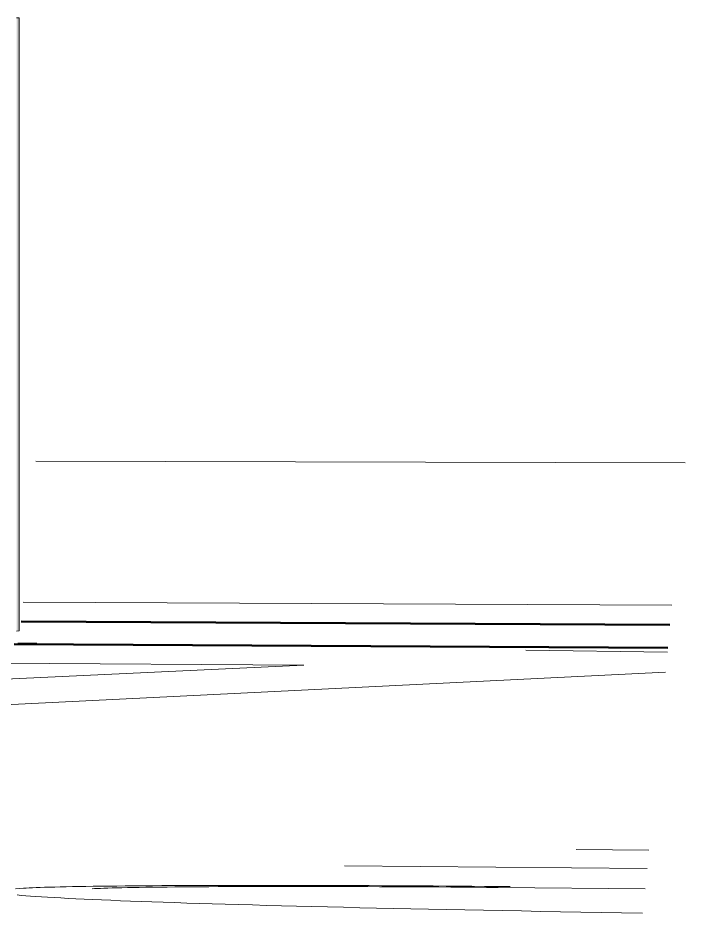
# Model space of a CAD drawing. Header units: inches. Extents: x 31156 to 31160, y -65 to 66.
# Drawn here: x 31156.69941 to 31156.72098, y 59.14526 to 59.17422 of the extents above; entities that cross this region are included whole.
import ezdxf

# ---------------------------------------------------------------- set-up
doc = ezdxf.new("R2010")
doc.units = ezdxf.units.IN
doc.header["$MEASUREMENT"] = 0
doc.linetypes.add('Center 1_4_', pattern=[0.53125, 0.25, -0.09375, 0.09375, -0.09375])
doc.linetypes.add('Hidden', pattern=[0.28125, 0.1875, -0.09375])
for name, color, linetype, lineweight in [('A-FLOR-OTLN', 90, 'Continuous', 9), ('A-GLAZ-CWMG', 51, 'Continuous', 9), ('A-PROP-SBCK', 71, 'Hidden', 50), ('C-BLDG-PADS', 91, 'Continuous', 9), ('C-TOPO', 7, 'Continuous', 9), ('Conc', 7, 'Continuous', 9), ('EOP-PR', 4, 'Continuous', 9), ('PAINT', 190, 'Continuous', 9), ('PROP', 3, 'Center 1_4_', 9)]:
    doc.layers.add(name, color=color, linetype=linetype, lineweight=lineweight)

msp = doc.modelspace()

# ---------------------------------------------------------------- hatches: boundary and pattern name
at = {"layer": 'A-GLAZ-CWMG', "lineweight": 5}
msp.add_hatch(color=256, dxfattribs=at).paths.add_polyline_path([(31156.699364, 59.154386), (31156.699449, 59.15439), (31156.699446, 59.174215), (31156.699361, 59.174217), (31156.699364, 59.155013)], flags=0)

# ---------------------------------------------------------------- linework, layer by layer
at = {"layer": 'A-FLOR-OTLN'}
msp.add_line((31156.715833, 59.153768), (31156.720406, 59.153702), dxfattribs=at)
at = {"layer": 'A-GLAZ-CWMG'}
for p, q in [((31156.699361, 59.174217), (31156.699446, 59.174215)), ((31156.699449, 59.15439), (31156.699446, 59.174215)), ((31156.699449, 59.15439), (31156.699364, 59.154386))]:
    msp.add_line(p, q, dxfattribs=at)
at = {"layer": 'A-PROP-SBCK', "linetype": 'Continuous'}
for p, q in [((31156.699514, 59.154699), (31156.720489, 59.154589)), ((31156.699284, 59.153962), (31156.72042, 59.153844))]:
    msp.add_line(p, q, dxfattribs=at)
at = {"layer": 'C-BLDG-PADS'}
for p, q in [((31156.699406, 59.153968), (31156.700014, 59.153994)), ((31156.700014, 59.153994), (31156.699409, 59.153997))]:
    msp.add_line(p, q, dxfattribs=at)
at = {"layer": 'C-TOPO'}
for p, q in [((31156.72098, 59.159823), (31156.699982, 59.159886)), ((31156.700014, 59.153994), (31156.699406, 59.153968)), ((31156.699406, 59.153968), (31156.700014, 59.153994)), ((31156.699409, 59.153997), (31156.700014, 59.153994)), ((31156.700014, 59.153994), (31156.699409, 59.153997))]:
    msp.add_line(p, q, dxfattribs=at)
at = {"layer": 'Conc'}
for p, q in [((31156.70865, 59.153285), (31156.686578, 59.153415)), ((31156.610118, 59.148676), (31156.70865, 59.153285)), ((31156.720346, 59.15306), (31156.578422, 59.14602))]:
    msp.add_line(p, q, dxfattribs=at)
at = {"layer": 'EOP-PR'}
msp.add_line((31156.719689, 59.146051), (31156.714934, 59.146094), dxfattribs=at)
for points in [[(31156.69959, 59.14607, 0), (31156.699454, 59.14606, 0), (31156.699332, 59.14605, 0)], [(31156.715325, 59.146123, 0), (31156.714913, 59.146126, 0), (31156.714499, 59.14613, 0), (31156.714084, 59.146133, 0), (31156.713668, 59.146136, 0), (31156.713251, 59.146139, 0), (31156.712834, 59.146142, 0), (31156.712418, 59.146144, 0), (31156.712002, 59.146147, 0), (31156.711587, 59.146149, 0), (31156.711173, 59.146151, 0), (31156.710761, 59.146153, 0), (31156.710352, 59.146154, 0), (31156.709944, 59.146156, 0), (31156.70954, 59.146157, 0), (31156.709139, 59.146158, 0), (31156.708741, 59.146159, 0), (31156.708348, 59.146159, 0), (31156.707959, 59.14616, 0), (31156.707574, 59.14616, 0), (31156.707195, 59.14616, 0), (31156.706821, 59.14616, 0), (31156.706453, 59.14616, 0), (31156.706091, 59.146159, 0), (31156.705735, 59.146158, 0), (31156.705386, 59.146157, 0), (31156.705045, 59.146156, 0), (31156.70471, 59.146155, 0), (31156.704384, 59.146153, 0), (31156.704065, 59.146152, 0), (31156.703754, 59.14615, 0), (31156.703453, 59.146148, 0), (31156.70316, 59.146145, 0), (31156.702876, 59.146143, 0), (31156.702602, 59.14614, 0), (31156.702337, 59.146137, 0), (31156.702082, 59.146134, 0), (31156.701837, 59.146131, 0), (31156.701603, 59.146128, 0), (31156.701379, 59.146124, 0), (31156.701167, 59.146121, 0), (31156.700965, 59.146117, 0), (31156.700774, 59.146113, 0), (31156.700595, 59.146108, 0), (31156.700427, 59.146104, 0), (31156.700271, 59.1461, 0), (31156.700127, 59.146095, 0), (31156.699995, 59.14609, 0), (31156.699875, 59.146085, 0), (31156.699768, 59.14608, 0), (31156.699672, 59.146075, 0), (31156.69959, 59.14607, 0)], [(31156.714934, 59.146094, 0), (31156.714553, 59.146097, 0), (31156.71417, 59.1461, 0), (31156.713785, 59.146103, 0), (31156.7134, 59.146106, 0), (31156.713014, 59.146109, 0), (31156.712629, 59.146111, 0), (31156.712244, 59.146113, 0), (31156.711859, 59.146115, 0), (31156.711476, 59.146117, 0), (31156.711095, 59.146119, 0), (31156.710716, 59.146121, 0), (31156.71034, 59.146122, 0), (31156.709967, 59.146123, 0), (31156.709597, 59.146124, 0), (31156.709231, 59.146124, 0), (31156.70887, 59.146125, 0), (31156.708513, 59.146125, 0), (31156.708162, 59.146125, 0), (31156.707816, 59.146125, 0), (31156.707476, 59.146125, 0), (31156.707142, 59.146124, 0), (31156.706815, 59.146123, 0), (31156.706495, 59.146122, 0), (31156.706183, 59.146121, 0), (31156.705878, 59.14612, 0), (31156.705581, 59.146118, 0), (31156.705293, 59.146117, 0), (31156.705014, 59.146115, 0), (31156.704744, 59.146113, 0), (31156.704483, 59.14611, 0), (31156.704232, 59.146108, 0), (31156.703991, 59.146105, 0), (31156.703761, 59.146102, 0), (31156.703541, 59.146099, 0), (31156.703332, 59.146096, 0), (31156.703134, 59.146092, 0), (31156.702947, 59.146089, 0), (31156.702772, 59.146085, 0), (31156.702608, 59.146081, 0), (31156.702457, 59.146077, 0), (31156.702318, 59.146073, 0), (31156.70219, 59.146069, 0), (31156.702076, 59.146064, 0), (31156.701974, 59.146059, 0), (31156.701884, 59.146055, 0), (31156.701808, 59.14605, 0)], [(31156.699386, 59.14585, 0), (31156.699516, 59.145838, 0), (31156.699659, 59.145826, 0), (31156.699815, 59.145814, 0), (31156.699985, 59.145802, 0), (31156.700168, 59.14579, 0), (31156.700364, 59.145777, 0), (31156.700574, 59.145765, 0), (31156.700797, 59.145753, 0), (31156.701033, 59.14574, 0), (31156.701282, 59.145728, 0), (31156.701544, 59.145715, 0), (31156.701819, 59.145703, 0), (31156.702107, 59.145691, 0), (31156.702407, 59.145678, 0), (31156.702721, 59.145665, 0), (31156.703048, 59.145653, 0), (31156.703387, 59.14564, 0), (31156.703738, 59.145628, 0), (31156.704103, 59.145615, 0), (31156.704479, 59.145603, 0), (31156.704868, 59.14559, 0), (31156.705269, 59.145577, 0), (31156.705683, 59.145565, 0), (31156.706108, 59.145552, 0), (31156.706546, 59.14554, 0), (31156.706995, 59.145527, 0), (31156.707456, 59.145515, 0), (31156.707928, 59.145502, 0), (31156.708412, 59.14549, 0), (31156.708908, 59.145477, 0), (31156.709414, 59.145465, 0), (31156.709932, 59.145453, 0), (31156.710461, 59.14544, 0), (31156.711, 59.145428, 0), (31156.71155, 59.145416, 0), (31156.712111, 59.145404, 0), (31156.712682, 59.145392, 0), (31156.713263, 59.14538, 0), (31156.713854, 59.145368, 0), (31156.714456, 59.145356, 0), (31156.715066, 59.145344, 0), (31156.715687, 59.145333, 0), (31156.716317, 59.145321, 0), (31156.716956, 59.14531, 0), (31156.717604, 59.145298, 0), (31156.718261, 59.145287, 0), (31156.718926, 59.145276, 0), (31156.7196, 59.145265, 0)]]:
    msp.add_polyline3d(points, dxfattribs=at)
at = {"layer": 'PAINT'}
for p, q in [((31156.719806, 59.147299), (31156.717462, 59.147319)), ((31156.719751, 59.14671), (31156.709966, 59.146795))]:
    msp.add_line(p, q, dxfattribs=at)
at = {"layer": 'PROP', "linetype": 'Continuous'}
msp.add_line((31156.699571, 59.155323), (31156.720548, 59.155219), dxfattribs=at)

doc.saveas('drawing.dxf')
